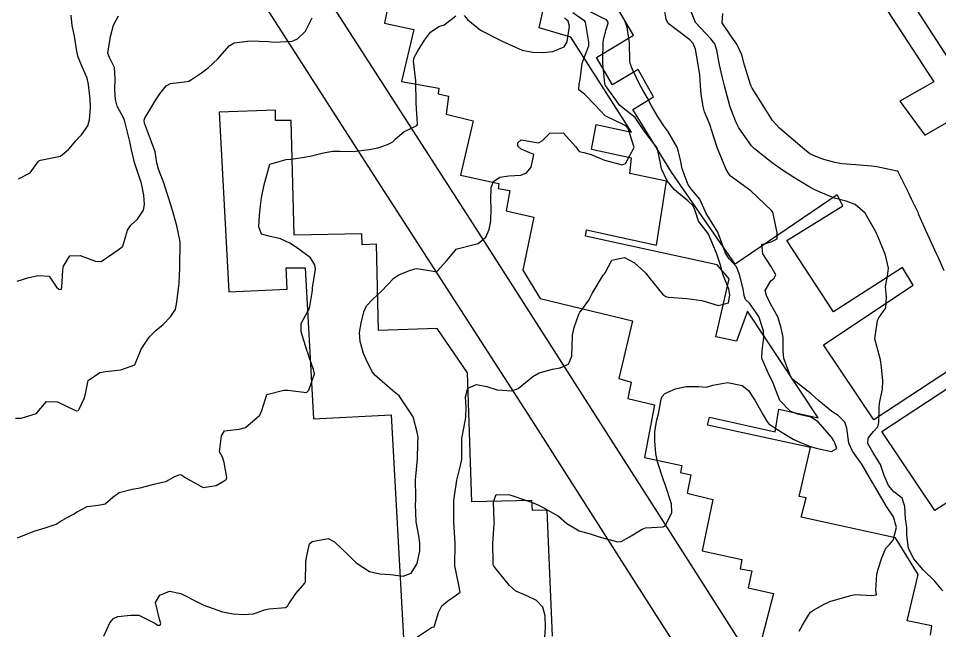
# Model space of a CAD drawing. Header units: metres. Extents: x 298520 to 308411, y 7433745 to 7450750.
# Drawn here: x 305306.9 to 305394.9, y 7436670.2 to 7436728.7 of the extents above; entities that cross this region are included whole.
import ezdxf

# ---------------------------------------------------------------- set-up
doc = ezdxf.new("R2010")
doc.units = ezdxf.units.M
doc.header["$LTSCALE"] = 10
for name, color, linetype in [('Curvas de Nivel 1m', 11, 'Continuous'), ('Curvas de Nivel 5m', 15, 'Continuous'), ('Edificações', 30, 'Continuous'), ('Vias Primárias', 230, 'Continuous')]:
    doc.layers.add(name, color=color, linetype=linetype)

msp = doc.modelspace()

# ---------------------------------------------------------------- linework, layer by layer
at = {"layer": 'Curvas de Nivel 1m', "flags": 128}
for points, elevation in [([(305306.856, 7436713.406), (305307.971, 7436713.969), (305308.787, 7436715.071), (305308.828, 7436715.115), (305308.874, 7436715.139), (305308.982, 7436715.177), (305310.878, 7436715.559), (305311.684, 7436716.233), (305312.346, 7436717.025), (305312.614, 7436717.306), (305312.902, 7436717.603), (305313.48, 7436718.449), (305313.645, 7436719.013), (305313.742, 7436720.205), (305313.704, 7436721.012), (305313.561, 7436722.417), (305313.415, 7436723.016), (305312.983, 7436724.024), (305312.57, 7436725.024), (305312.449, 7436725.575), (305312.224, 7436727.028), (305312.004, 7436728.055), (305311.911, 7436729.031)], 738), ([(305315.03, 7436669.689), (305315.61, 7436670.981), (305315.94, 7436671.385), (305316.352, 7436671.581), (305317.615, 7436671.697), (305318.354, 7436671.705), (305319.89, 7436670.927), (305320.161, 7436670.742), (305320.341, 7436670.747), (305320.452, 7436670.809), (305320.47, 7436670.919), (305320.349, 7436671.311), (305319.944, 7436672.926), (305320.38, 7436673.63), (305321.298, 7436673.997), (305322.382, 7436673.768), (305324.146, 7436672.882), (305324.371, 7436672.757), (305324.581, 7436672.666), (305326.361, 7436672.035), (305327.373, 7436671.824), (305328.357, 7436671.765), (305329.334, 7436671.845), (305330.364, 7436672.207), (305330.836, 7436672.325), (305332.368, 7436672.444), (305332.573, 7436672.575), (305332.715, 7436672.777), (305333.373, 7436673.78), (305334.227, 7436674.762), (305334.278, 7436674.877), (305334.334, 7436676.761), (305334.34, 7436676.835), (305334.422, 7436677.383), (305334.68, 7436678.515), (305334.933, 7436678.753), (305336.446, 7436679.038), (305337.074, 7436678.724), (305338.423, 7436677.401), (305339.138, 7436676.703), (305340.405, 7436675.885), (305341.398, 7436675.67), (305342.402, 7436675.587), (305343.616, 7436675.433), (305344.404, 7436675.713), (305344.967, 7436676.632), (305345.206, 7436677.854), (305345.209, 7436678.629), (305345.113, 7436679.293), (305344.876, 7436680.634), (305344.814, 7436682.309), (305344.821, 7436682.635), (305344.826, 7436682.965), (305344.818, 7436684.635), (305344.841, 7436684.96), (305345.004, 7436686.633), (305345.041, 7436688.147), (305345.044, 7436688.633), (305345.007, 7436689.073), (305344.583, 7436690.64), (305343.252, 7436692.654), (305342.618, 7436693.182), (305340.879, 7436694.678), (305340.636, 7436695.008), (305340.075, 7436696.116), (305339.834, 7436696.692), (305339.512, 7436697.855), (305339.459, 7436698.698), (305339.611, 7436699.615), (305339.858, 7436700.693), (305340.129, 7436701.271), (305340.721, 7436701.893), (305341.137, 7436702.266), (305341.555, 7436702.672), (305342.125, 7436703.28), (305342.745, 7436703.886), (305343.196, 7436704.208), (305344.222, 7436704.645), (305344.634, 7436704.762), (305344.755, 7436704.798), (305344.947, 7436704.829), (305346.155, 7436704.619), (305346.669, 7436704.528), (305346.752, 7436704.519), (305346.829, 7436704.532), (305346.919, 7436704.608), (305347.783, 7436705.58), (305348.627, 7436706.591), (305348.698, 7436706.667), (305348.775, 7436706.714), (305350.278, 7436707.071), (305350.783, 7436707.225), (305351.529, 7436707.816), (305351.846, 7436708.55), (305351.999, 7436709.36), (305352.045, 7436710.548), (305351.997, 7436711.382), (305352.025, 7436712.548), (305352.246, 7436713.152), (305352.858, 7436713.553), (305353.723, 7436713.668), (305354.861, 7436713.742), (305355.401, 7436713.975), (305355.862, 7436714.505), (305356.106, 7436715.722), (305354.89, 7436716.215), (305354.578, 7436716.523), (305354.595, 7436716.826), (305354.902, 7436717.124), (305356.549, 7436716.845), (305356.901, 7436717.009), (305357.65, 7436717.744), (305358.913, 7436717.786), (305360.116, 7436716.452), (305360.44, 7436715.999), (305360.888, 7436715.914), (305361.602, 7436715.716), (305362.88, 7436715.17), (305364.554, 7436714.726), (305364.877, 7436714.845), (305365.691, 7436716.388), (305365.116, 7436718.201), (305364.969, 7436718.399), (305364.949, 7436718.425), (305364.923, 7436718.446), (305364.829, 7436718.495), (305362.933, 7436719.398), (305361.967, 7436720.43), (305360.953, 7436721.492), (305360.403, 7436721.894), (305360.433, 7436722.448), (305360.528, 7436722.888), (305360.73, 7436724.444), (305361.001, 7436725.215), (305361.356, 7436726.09), (305361.375, 7436726.436), (305361.042, 7436728.358), (305360.988, 7436728.441), (305359.838, 7436729.246)], 742), ([(305344.329, 7436669.205), (305346.057, 7436670.331), (305346.342, 7436670.525), (305346.404, 7436670.547), (305346.585, 7436670.608), (305347.015, 7436671.952), (305347.334, 7436672.6), (305347.884, 7436673.088), (305348.381, 7436673.391), (305349.079, 7436673.89), (305348.934, 7436674.585), (305348.578, 7436676.421), (305348.571, 7436676.588), (305348.607, 7436678.421), (305348.604, 7436678.588), (305348.463, 7436680.59), (305348.46, 7436682.59), (305348.458, 7436682.626), (305348.496, 7436682.873), (305348.713, 7436684.386), (305348.75, 7436684.588), (305349.117, 7436685.994), (305349.221, 7436686.583), (305349.222, 7436687.915), (305349.231, 7436688.583), (305349.44, 7436689.716), (305349.615, 7436690.58), (305349.643, 7436691.534), (305349.586, 7436692.58), (305349.8, 7436693.4), (305350.625, 7436693.736), (305351.622, 7436693.554), (305352.62, 7436693.243), (305354.018, 7436693.126), (305354.621, 7436693.37), (305356.015, 7436694.499), (305356.636, 7436694.844), (305357.908, 7436695.209), (305358.641, 7436695.321), (305359.431, 7436695.676), (305359.738, 7436696.459), (305359.763, 7436697.362), (305359.815, 7436698.459), (305359.969, 7436699.178), (305360.398, 7436700.453), (305360.507, 7436700.651), (305360.709, 7436700.877), (305361.365, 7436701.798), (305361.691, 7436702.436), (305362.751, 7436704.181), (305362.861, 7436704.309), (305362.933, 7436704.418), (305363.558, 7436705.619), (305364.768, 7436705.882), (305365.733, 7436705.355), (305366.754, 7436704.448), (305366.821, 7436704.369), (305367.07, 7436704.045), (305368.435, 7436702.353), (305368.721, 7436702.152), (305368.968, 7436702.1), (305370.719, 7436701.96), (305372.169, 7436701.76), (305372.716, 7436701.617), (305373.727, 7436701.275), (305374.716, 7436701.556), (305374.826, 7436702.278), (305374.731, 7436702.836), (305374.184, 7436704.286), (305373.99, 7436705.058), (305373.555, 7436706.292), (305372.8, 7436708.099), (305372.672, 7436708.302), (305371.854, 7436709.355), (305371.538, 7436710.319), (305371.327, 7436710.822), (305370.833, 7436711.29), (305369.547, 7436712.343), (305368.856, 7436713.207), (305368.311, 7436714.356), (305368.193, 7436715.044), (305367.9, 7436716.36), (305366.912, 7436717.628), (305366.37, 7436718.378), (305365.806, 7436719.261), (305364.938, 7436719.93), (305364.324, 7436720.406), (305362.962, 7436722.316), (305362.908, 7436722.421), (305362.888, 7436722.497), (305362.703, 7436724.423), (305362.704, 7436724.715), (305362.743, 7436726.423), (305362.762, 7436726.677), (305363.032, 7436727.665), (305363.209, 7436728.25), (305363.181, 7436728.419), (305363.044, 7436728.57), (305362.754, 7436728.714), (305361.054, 7436729.567)], 743), ([(305349.449, 7436728.986), (305349.804, 7436728.579), (305351.028, 7436727.592), (305352.903, 7436726.653), (305353.014, 7436726.591), (305353.097, 7436726.539), (305355.005, 7436725.688), (305355.996, 7436725.498), (305357.003, 7436725.475), (305357.939, 7436725.545), (305359.008, 7436725.992), (305359.291, 7436726.466), (305359.507, 7436727.992), (305359.377, 7436728.465), (305359.205, 7436728.628), (305359.046, 7436728.77)], 741), ([(305395.201, 7436674.032), (305394.402, 7436674.996), (305393.32, 7436676.051), (305392.428, 7436677.096), (305391.917, 7436678.068), (305391.765, 7436679.38), (305391.747, 7436680.071), (305391.642, 7436680.906), (305391.55, 7436682.074), (305391.31, 7436682.887), (305390.507, 7436683.49), (305389.991, 7436684.095), (305389.584, 7436685.037), (305389.233, 7436686.103), (305388.549, 7436687.209), (305388.035, 7436688.115), (305388.055, 7436688.628), (305388.574, 7436689.246), (305388.997, 7436689.687), (305389.071, 7436690.105), (305389.097, 7436691.606), (305389.186, 7436692.104), (305389.427, 7436693.296), (305389.463, 7436694.102), (305389.341, 7436695.408), (305389.223, 7436696.104), (305388.683, 7436698.11), (305388.944, 7436699.864), (305389.094, 7436700.106), (305389.75, 7436701.062), (305389.823, 7436702.099), (305389.725, 7436703.113), (305389.905, 7436704.098), (305390.003, 7436704.855), (305389.724, 7436706.1), (305388.984, 7436707.924), (305388.9, 7436708.109), (305388.805, 7436708.323), (305387.757, 7436710.121), (305386.831, 7436710.948), (305385.959, 7436711.268), (305384.837, 7436711.541), (305383.315, 7436712.175), (305382.847, 7436712.42), (305382.335, 7436712.704), (305380.864, 7436713.587), (305379.885, 7436714.22), (305378.88, 7436714.931), (305377.189, 7436716.247), (305376.897, 7436716.555), (305375.704, 7436718.268), (305375.443, 7436718.787), (305374.941, 7436720.091), (305374.876, 7436720.281), (305374.848, 7436720.377), (305374.317, 7436722.286), (305374.107, 7436723.157), (305373.865, 7436724.291), (305373.613, 7436725.688), (305373.401, 7436726.296), (305373.02, 7436726.769), (305371.555, 7436728.315), (305371.056, 7436729.594)], 746), ([(305395.336, 7436704.609), (305394.771, 7436705.833), (305394.677, 7436706.041), (305394.592, 7436706.226), (305393.776, 7436708.05), (305392.914, 7436709.967), (305392.871, 7436710.06), (305392.824, 7436710.162), (305392.212, 7436711.445), (305391.912, 7436712.074), (305390.973, 7436713.987), (305390.921, 7436714.089), (305390.901, 7436714.117), (305390.873, 7436714.128), (305390.826, 7436714.138), (305388.877, 7436714.54), (305388.385, 7436714.607), (305386.879, 7436714.73), (305385.57, 7436714.84), (305384.881, 7436714.939), (305383.827, 7436715.227), (305382.887, 7436715.591), (305382.498, 7436715.795), (305381.974, 7436716.194), (305380.907, 7436717.128), (305379.602, 7436718.223), (305378.93, 7436718.978), (305378.137, 7436720.238), (305376.961, 7436722.06), (305376.9, 7436722.189), (305376.878, 7436722.251), (305376.818, 7436722.399), (305376.252, 7436724.261), (305375.98, 7436725.243), (305375.522, 7436726.272), (305375.022, 7436726.915), (305374.101, 7436728.289), (305374.161, 7436729.18)], 747), ([(305306.738, 7436703.629), (305307.857, 7436703.964), (305308.744, 7436704.153), (305309.791, 7436704.102), (305310.508, 7436703.043), (305310.73, 7436702.845), (305310.939, 7436702.829), (305311.01, 7436703.037), (305311.112, 7436704.674), (305311.166, 7436705.036), (305311.761, 7436706.032), (305312.763, 7436706.065), (305314.233, 7436705.53), (305314.758, 7436705.501), (305316.397, 7436706.603), (305316.772, 7436706.892), (305316.814, 7436706.928), (305316.838, 7436706.969), (305317.273, 7436708.488), (305317.605, 7436708.962), (305318.238, 7436709.526), (305318.817, 7436710.39), (305318.916, 7436710.949), (305318.836, 7436711.825), (305318.607, 7436712.952), (305318.489, 7436713.321), (305317.942, 7436714.959), (305317.67, 7436716.177), (305317.511, 7436716.964), (305317.035, 7436718.855), (305317.002, 7436718.969), (305316.925, 7436719.143), (305316.296, 7436720.339), (305316.138, 7436720.982), (305316.061, 7436721.879), (305316.095, 7436722.983), (305316.033, 7436724.034), (305315.549, 7436724.992), (305315.395, 7436725.392), (305315.644, 7436726.984), (305315.944, 7436728.066), (305316.42, 7436728.976)], 739), ([(305306.761, 7436679.087), (305307.949, 7436679.574), (305308.45, 7436679.762), (305309.432, 7436680.035), (305310.457, 7436680.405), (305310.853, 7436680.642), (305311.511, 7436681.03), (305312.134, 7436681.357), (305312.471, 7436681.579), (305313.416, 7436682.074), (305314.481, 7436682.209), (305315.136, 7436682.337), (305315.877, 7436682.979), (305316.498, 7436683.431), (305317.725, 7436683.733), (305318.502, 7436683.866), (305319.785, 7436684.21), (305320.507, 7436684.372), (305320.939, 7436684.485), (305321.739, 7436684.908), (305322.269, 7436685.149), (305322.515, 7436685.069), (305322.719, 7436684.898), (305324.503, 7436683.907), (305325.743, 7436684.1), (305326.51, 7436684.53), (305326.697, 7436684.662), (305326.78, 7436684.847), (305326.527, 7436686.29), (305326.397, 7436686.718), (305326.328, 7436686.853), (305326.085, 7436687.311), (305326.251, 7436688.855), (305326.568, 7436689.328), (305327.939, 7436689.467), (305328.571, 7436689.624), (305329.918, 7436690.81), (305330.135, 7436691.262), (305330.613, 7436692.8), (305332.214, 7436693.187), (305332.617, 7436693.205), (305334.387, 7436692.991), (305334.617, 7436693.197), (305335.138, 7436694.752), (305335.057, 7436695.173), (305334.649, 7436696.342), (305334.508, 7436696.761), (305334.405, 7436697.014), (305333.864, 7436698.768), (305333.874, 7436699.585), (305334.509, 7436700.762), (305334.598, 7436700.867), (305334.709, 7436701.193), (305334.939, 7436702.547), (305334.955, 7436702.757), (305334.973, 7436702.994), (305335.24, 7436704.753), (305335.192, 7436705.188), (305334.764, 7436705.839), (305333.543, 7436706.772), (305332.78, 7436707.24), (305331.918, 7436707.657), (305330.79, 7436707.906), (305330.075, 7436708.094), (305329.829, 7436708.815), (305329.913, 7436709.913), (305329.981, 7436710.813), (305330.075, 7436711.57), (305330.351, 7436712.808), (305330.873, 7436714.8), (305332.43, 7436715.232), (305332.878, 7436715.286), (305334.195, 7436715.452), (305334.881, 7436715.604), (305336.011, 7436715.87), (305336.886, 7436716.026), (305337.577, 7436716.032), (305338.886, 7436716.002), (305340.381, 7436716.18), (305340.889, 7436716.277), (305341.203, 7436716.363), (305342.116, 7436716.668), (305342.625, 7436716.935), (305342.901, 7436717.207), (305343.685, 7436717.879), (305344.921, 7436718.499), (305344.98, 7436718.581), (305344.985, 7436718.639), (305344.983, 7436718.699), (305344.932, 7436719.556), (305344.869, 7436720.641), (305344.867, 7436720.718), (305344.843, 7436722.641), (305344.836, 7436722.77), (305344.615, 7436724.644), (305344.664, 7436724.976), (305345.002, 7436725.545), (305345.669, 7436726.63), (305346.232, 7436727.415), (305347.033, 7436727.944), (305347.538, 7436728.103), (305348.219, 7436728.598), (305348.661, 7436728.979)], 741), ([(305357.176, 7436669.64), (305357.219, 7436670.481), (305357.189, 7436671.653), (305356.975, 7436672.484), (305356.379, 7436673.104), (305355.437, 7436673.558), (305354.388, 7436674.004), (305353.782, 7436674.526), (305352.41, 7436676.24), (305352.278, 7436676.409), (305352.226, 7436676.543), (305352.212, 7436676.747), (305352.187, 7436678.544), (305352.334, 7436680.414), (305352.339, 7436680.542), (305352.331, 7436680.676), (305352.264, 7436682.543), (305352.5, 7436683.22), (305353.83, 7436683.196), (305354.497, 7436682.966), (305354.839, 7436682.857), (305355.888, 7436682.499), (305356.489, 7436682.242), (305356.935, 7436682.037), (305358.473, 7436681.17), (305359.267, 7436680.462), (305360.456, 7436679.776), (305361.484, 7436679.465), (305362.45, 7436679.161), (305364.13, 7436678.719), (305364.446, 7436678.748), (305365.263, 7436679.199), (305366.458, 7436679.921), (305366.792, 7436680.035), (305368.461, 7436680.153), (305368.605, 7436680.205), (305368.72, 7436680.347), (305369.314, 7436681.508), (305369.262, 7436682.342), (305368.667, 7436684.193), (305368.607, 7436684.349), (305368.515, 7436684.594), (305367.923, 7436686.356), (305367.766, 7436687.137), (305367.677, 7436688.359), (305367.674, 7436689.257), (305367.86, 7436690.357), (305368.017, 7436690.93), (305368.281, 7436692.353), (305368.359, 7436692.609), (305368.618, 7436692.897), (305369.638, 7436693.325), (305370.625, 7436693.554), (305371.85, 7436693.537), (305372.625, 7436693.487), (305373.226, 7436693.695), (305374.629, 7436693.928), (305376.006, 7436693.639), (305376.622, 7436693.166), (305377.239, 7436692.244), (305378.052, 7436690.774), (305378.366, 7436690.232), (305378.58, 7436689.978), (305379.321, 7436689.477), (305380.568, 7436688.705), (305380.893, 7436688.532), (305381.601, 7436688.194), (305382.557, 7436687.808), (305383.08, 7436687.65), (305384.551, 7436687.343), (305385.069, 7436687.638), (305384.872, 7436688.155), (305384.773, 7436688.365), (305384.568, 7436688.698), (305383.273, 7436690.173), (305382.587, 7436690.635), (305381.311, 7436690.92), (305380.593, 7436691.194), (305379.628, 7436692.22), (305378.987, 7436693.867), (305378.83, 7436694.228), (305378.636, 7436694.563), (305377.885, 7436696.238), (305377.926, 7436696.975), (305378.103, 7436698.236), (305378.06, 7436698.865), (305377.62, 7436700.241), (305376.716, 7436701.509), (305376.339, 7436701.876), (305376.212, 7436702.258), (305376.1, 7436702.892), (305375.767, 7436704.265), (305375.474, 7436704.984), (305374.768, 7436705.758), (305374.429, 7436706.283), (305374.229, 7436706.838), (305373.687, 7436708.291), (305372.817, 7436709.725), (305372.583, 7436710.066), (305372.494, 7436710.305), (305371.978, 7436711.456), (305371.235, 7436712.324), (305370.85, 7436712.819), (305370.29, 7436714.336), (305370.169, 7436715.048), (305369.835, 7436716.341), (305368.917, 7436717.948), (305368.613, 7436718.353), (305367.919, 7436719.374), (305367.368, 7436720.366), (305366.951, 7436721.151), (305366.5, 7436721.918), (305366.228, 7436722.381), (305365.546, 7436723.83), (305365.324, 7436724.395), (305365.278, 7436724.678), (305365.251, 7436726.396), (305365.035, 7436727.866), (305364.847, 7436728.402), (305364.606, 7436728.846)], 744)]:
    msp.add_lwpolyline(points, dxfattribs=dict(at, elevation=elevation))
at = {"layer": 'Curvas de Nivel 5m', "flags": 128}
for points, elevation in [([(305381.477, 7436670.193), (305381.782, 7436670.758), (305382.366, 7436671.702), (305382.56, 7436671.988), (305382.824, 7436672.175), (305383.804, 7436672.741), (305384.382, 7436673.024), (305385.602, 7436673.359), (305386.388, 7436673.598), (305386.828, 7436673.686), (305388.388, 7436673.576), (305388.853, 7436673.64), (305388.797, 7436674.106), (305388.885, 7436675.628), (305389.025, 7436676.104), (305389.359, 7436677.171), (305389.75, 7436678.097), (305390.085, 7436678.455), (305390.451, 7436678.885), (305390.754, 7436680.086), (305390.478, 7436681.09), (305389.825, 7436682.097), (305388.78, 7436683.837), (305388.626, 7436684.109), (305388.515, 7436684.319), (305387.459, 7436686.121), (305386.552, 7436687.384), (305386.206, 7436688.135), (305386.015, 7436689.576), (305385.832, 7436690.141), (305385.205, 7436690.766), (305384.593, 7436691.15), (305383.347, 7436692.173), (305382.613, 7436692.857), (305380.876, 7436694.206), (305380.751, 7436694.326), (305380.636, 7436694.548), (305380.007, 7436696.216), (305379.95, 7436696.931), (305379.932, 7436698.218), (305379.74, 7436699.171), (305379.432, 7436700.223), (305378.715, 7436701.454), (305378.342, 7436702.234), (305378.227, 7436702.739), (305378.744, 7436703.656), (305379.081, 7436703.893), (305379.244, 7436704.225), (305378.761, 7436705.033), (305377.992, 7436706.238), (305377.9, 7436707.125), (305378.79, 7436707.383), (305379.367, 7436707.651), (305379.374, 7436708.224), (305378.968, 7436710.082), (305378.927, 7436710.229), (305378.824, 7436710.367), (305376.843, 7436712.25), (305374.864, 7436713.681), (305374.505, 7436714.284), (305374.246, 7436714.92), (305373.656, 7436716.292), (305373.06, 7436718.159), (305373.027, 7436718.299), (305372.926, 7436718.57), (305372.423, 7436719.793), (305372.301, 7436720.31), (305372.117, 7436721.475), (305372.039, 7436722.309), (305371.968, 7436723.32), (305371.824, 7436724.312), (305371.549, 7436725.774), (305371.339, 7436726.317), (305371.018, 7436726.661), (305369.71, 7436727.663), (305369.04, 7436728.16), (305368.877, 7436728.352), (305368.761, 7436728.638), (305368.455, 7436730.356)], 745), ([(305306.577, 7436690.525), (305307.137, 7436690.525), (305308.582, 7436690.981), (305308.653, 7436691.069), (305309.538, 7436692.116), (305310.599, 7436692.08), (305312.38, 7436691.228), (305312.587, 7436691.268), (305313.16, 7436692.459), (305313.29, 7436693.013), (305313.524, 7436694.111), (305314.632, 7436694.887), (305315.173, 7436694.992), (305316.635, 7436695.132), (305317.982, 7436695.614), (305318.527, 7436696.951), (305318.558, 7436697.047), (305318.657, 7436697.226), (305319.339, 7436698.274), (305320.024, 7436698.93), (305320.689, 7436699.486), (305321.401, 7436700.207), (305321.855, 7436700.908), (305322.008, 7436701.612), (305322.17, 7436702.906), (305322.23, 7436703.413), (305322.269, 7436704.905), (305322.277, 7436705.386), (305322.325, 7436706.904), (305322.303, 7436707.382), (305321.999, 7436708.908), (305321.676, 7436710.049), (305321.43, 7436710.914), (305320.85, 7436712.697), (305320.772, 7436712.921), (305320.248, 7436714.31), (305320.085, 7436714.932), (305319.922, 7436715.973), (305319.578, 7436716.94), (305318.919, 7436718.695), (305318.874, 7436718.95), (305318.871, 7436719.003), (305318.925, 7436719.197), (305319.987, 7436720.934), (305320.358, 7436721.522), (305320.963, 7436722.279), (305321.388, 7436722.494), (305322.97, 7436722.684), (305323.135, 7436722.734), (305323.401, 7436722.896), (305324.341, 7436723.525), (305324.984, 7436724.007), (305325.903, 7436724.866), (305327.005, 7436726.101), (305327.465, 7436726.389), (305329.01, 7436726.585), (305330.722, 7436726.516), (305331.01, 7436726.478), (305331.366, 7436726.44), (305333.011, 7436726.55), (305333.192, 7436726.597), (305333.531, 7436726.775), (305334.307, 7436727.484), (305334.938, 7436728.761)], 740)]:
    msp.add_lwpolyline(points, dxfattribs=dict(at, elevation=elevation))
at = {"layer": 'Edificações'}
for points in [[(305385.482, 7436736.243), (305394.335, 7436722.647), (305391.089, 7436720.814), (305393.485, 7436717.562), (305396.408, 7436719.265)], [(305399.468, 7436697.498), (305388.61, 7436690.371), (305383.801, 7436697.543), (305392.372, 7436703.234), (305391.342, 7436704.915), (305384.737, 7436700.687), (305380.28, 7436707.505), (305385.623, 7436710.813), (305385.101, 7436711.856), (305375.357, 7436705.255), (305369.278, 7436714.022), (305365.565, 7436720.029), (305367.538, 7436721.236), (305366.088, 7436723.85), (305363.632, 7436722.362), (305362.102, 7436724.976), (305365.645, 7436727.107), (305362.382, 7436732.639)], [(305394.01, 7436669.798), (305394.144, 7436670.696), (305391.792, 7436671.155), (305392.846, 7436675.592), (305390.682, 7436679.083), (305381.649, 7436681.059), (305382.136, 7436682.922), (305381.46, 7436683.057), (305382.555, 7436687.717), (305372.708, 7436689.863), (305372.899, 7436690.625), (305379.161, 7436689.217), (305379.514, 7436691.383), (305383.282, 7436690.543), (305376.536, 7436700.75), (305375.476, 7436697.872), (305373.492, 7436698.307), (305374.769, 7436703.83), (305373.627, 7436705.16), (305361.047, 7436707.91), (305361.156, 7436708.509), (305367.834, 7436707.066), (305368.788, 7436713.164), (305365.269, 7436713.912), (305365.46, 7436715.382), (305361.617, 7436716.199), (305362.08, 7436718.595), (305365.433, 7436717.86), (305359.649, 7436726.93), (305356.615, 7436727.831), (305357.408, 7436731.434)], [(305342.279, 7436730.504), (305341.857, 7436728.271), (305344.644, 7436727.673), (305343.463, 7436722.698), (305347.048, 7436722.066), (305346.963, 7436721.519), (305347.961, 7436721.304), (305347.722, 7436719.581), (305350.32, 7436718.941), (305349.103, 7436713.731), (305352.78, 7436712.938), (305352.701, 7436712.463), (305353.812, 7436712.278), (305353.468, 7436710.34), (305356.113, 7436709.733), (305355.055, 7436704.679), (305356.721, 7436701.957), (305365.539, 7436699.827), (305364.242, 7436694.332), (305365.406, 7436693.962), (305365.089, 7436692.418), (305367.655, 7436691.811), (305366.677, 7436686.784), (305370.248, 7436685.992), (305370.117, 7436685.336), (305371.129, 7436685.104), (305370.764, 7436683.36), (305373.218, 7436682.772), (305372.183, 7436677.842), (305375.976, 7436677.021), (305375.843, 7436676.146), (305376.937, 7436675.949), (305376.592, 7436674.307), (305379.006, 7436673.777), (305377.701, 7436668.74)], [(305357.91, 7436669.702), (305357.376, 7436681.746), (305355.985, 7436681.712), (305355.909, 7436682.647), (305350.18, 7436682.523), (305349.769, 7436694.862), (305346.861, 7436699.099), (305341.272, 7436698.893), (305341.082, 7436707.146), (305339.72, 7436707.083), (305339.689, 7436708.126), (305333.224, 7436708.009), (305332.926, 7436718.953), (305331.434, 7436718.953), (305331.434, 7436719.967), (305326.037, 7436719.745), (305326.959, 7436702.6), (305332.535, 7436702.837), (305332.446, 7436704.88), (305334.255, 7436704.88), (305335.056, 7436690.456), (305342.47, 7436690.841), (305343.661, 7436669.509)], [(305405.311, 7436688.673), (305394.417, 7436681.719), (305389.374, 7436689.239), (305400.308, 7436696.458)]]:
    msp.add_lwpolyline(points, dxfattribs=at)
at = {"layer": 'Vias Primárias', "elevation": 745.682}
for points in [[(305312.212, 7436766.04), (305313.405, 7436774.034), (305317.543, 7436792.189, 0.009454), (305320.555, 7436806.658, -0.195218), (305323.938, 7436811.915, -0.122527), (305331.833, 7436814.972, -0.143659), (305338.492, 7436813.899, -0.191356), (305339.835, 7436812.451), (305361.973, 7436777.538), (305379.13, 7436751.026), (305391.598, 7436731.254), (305411.372, 7436700.733), (305435.122, 7436663.599)], [(305312.212, 7436766.04), (305314.935, 7436764.541), (305325.291, 7436747.954), (305351.151, 7436707.75), (305371.34, 7436676.172), (305391.44, 7436644.591, 0.026072)], [(305375.609, 7436659.513), (305365.711, 7436675.023), (305355.851, 7436690.461), (305340.843, 7436713.715), (305330.007, 7436730.636, 0.036682), (305328.166, 7436733.094, 0.112836), (305326.835, 7436734.064, 0.024298), (305320.47, 7436736.434, -0.021008), (305318.6, 7436737.117, -0.214323), (305316.226, 7436739.631, -0.129344), (305316.045, 7436741.975, 0.211754), (305315.542, 7436744.059, 0.096346), (305313.057, 7436746.256, -0.31636), (305311.854, 7436748.908, 0.486857), (305309.729, 7436751.334, 6.660302)]]:
    msp.add_lwpolyline(points, format="xyb", dxfattribs=at)

doc.saveas('drawing.dxf')
